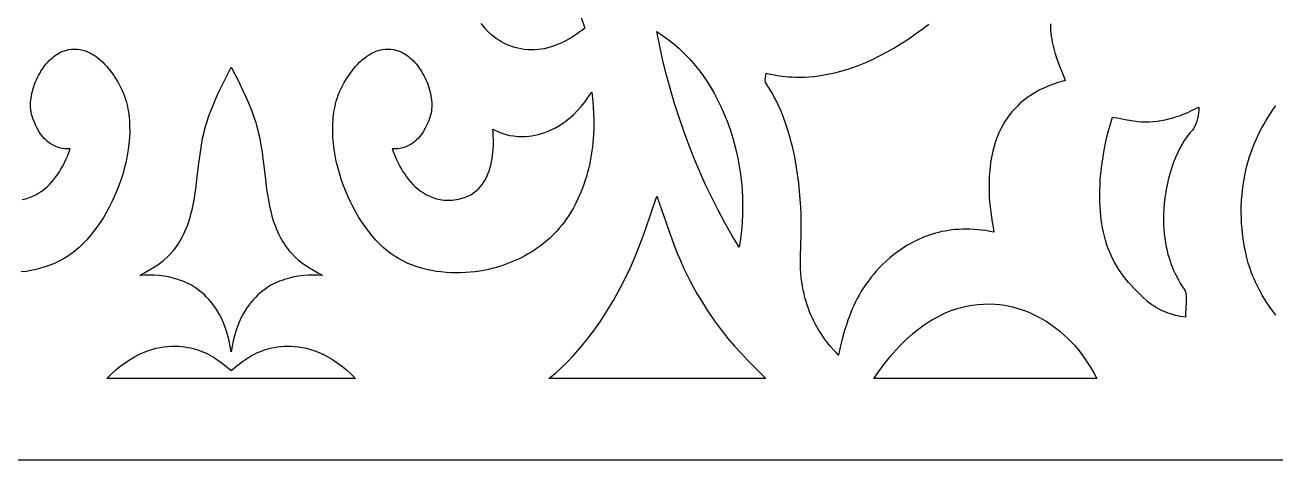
# Model space of a CAD drawing. Extents: x -375 to 375, y -1025 to 1025.
# Drawn here: x -76.7 to 0, y -940 to -913.3 of the extents above; entities that cross this region are included whole.
import ezdxf

# ---------------------------------------------------------------- set-up
doc = ezdxf.new("R2010")
doc.units = 0
doc.layers.add('LAYER_1', color=18, linetype='CONTINUOUS')
doc.layers.add('LAYER_2', color=174, linetype='CONTINUOUS')

msp = doc.modelspace()

# ---------------------------------------------------------------- linework, layer by layer
at = {"layer": 'LAYER_1'}
for points in [[(-42.665, -912.66), (-42.387, -913.51), (-42.561, -913.645), (-42.738, -913.775), (-42.918, -913.901), (-43.101, -914.021), (-43.286, -914.135), (-43.475, -914.242), (-43.665, -914.342), (-43.858, -914.435), (-44.053, -914.52), (-44.25, -914.596), (-44.447, -914.662), (-44.647, -914.719), (-44.847, -914.766), (-45.048, -914.801), (-45.25, -914.825), (-45.452, -914.838), (-45.677, -914.839), (-45.894, -914.828), (-46.102, -914.808), (-46.302, -914.777), (-46.494, -914.738), (-46.678, -914.69), (-46.854, -914.634), (-47.022, -914.572), (-47.183, -914.503), (-47.336, -914.429), (-47.481, -914.35), (-47.619, -914.267), (-47.75, -914.181), (-47.873, -914.092), (-47.99, -914.001), (-48.099, -913.908), (-48.297, -913.723), (-48.469, -913.541), (-48.615, -913.369), (-48.736, -913.212)], [(-13.832, -913.249), (-13.827, -913.442), (-13.816, -913.633), (-13.799, -913.819), (-13.777, -914.002), (-13.749, -914.181), (-13.717, -914.357), (-13.641, -914.695), (-13.554, -915.017), (-13.458, -915.321), (-13.357, -915.606), (-13.257, -915.872), (-13.07, -916.34), (-12.992, -916.54), (-12.93, -916.717), (-13.136, -916.776), (-13.375, -916.848), (-13.643, -916.938), (-13.934, -917.048), (-14.243, -917.182), (-14.403, -917.258), (-14.565, -917.341), (-14.729, -917.432), (-14.895, -917.531), (-15.061, -917.637), (-15.227, -917.752), (-15.393, -917.876), (-15.557, -918.009), (-15.72, -918.151), (-15.879, -918.304), (-16.036, -918.467), (-16.189, -918.64), (-16.337, -918.825), (-16.48, -919.021), (-16.617, -919.229), (-16.748, -919.449), (-16.871, -919.682), (-16.987, -919.928), (-17.095, -920.187), (-17.194, -920.46), (-17.282, -920.747), (-17.361, -921.048), (-17.426, -921.348), (-17.48, -921.652), (-17.522, -921.959), (-17.555, -922.269), (-17.577, -922.582), (-17.591, -922.897), (-17.595, -923.212), (-17.59, -923.529), (-17.577, -923.846), (-17.556, -924.162), (-17.528, -924.478), (-17.493, -924.792), (-17.452, -925.104), (-17.404, -925.414), (-17.351, -925.72), (-17.293, -926.023), (-17.548, -925.973), (-17.8, -925.93), (-18.047, -925.896), (-18.29, -925.87), (-18.529, -925.851), (-18.764, -925.84), (-18.994, -925.837), (-19.22, -925.84), (-19.442, -925.85), (-19.66, -925.866), (-19.874, -925.889), (-20.084, -925.917), (-20.289, -925.952), (-20.491, -925.992), (-20.688, -926.038), (-20.881, -926.088), (-21.071, -926.144), (-21.256, -926.204), (-21.437, -926.268), (-21.614, -926.337), (-21.956, -926.485), (-22.282, -926.648), (-22.592, -926.822), (-22.886, -927.007), (-23.164, -927.199), (-23.426, -927.398), (-23.673, -927.601), (-23.905, -927.807), (-24.121, -928.013), (-24.321, -928.217), (-24.507, -928.419), (-24.677, -928.615), (-24.832, -928.804), (-24.972, -928.985), (-25.208, -929.311), (-25.384, -929.58), (-25.503, -929.775), (-25.563, -929.881), (-25.676, -930.087), (-25.783, -930.299), (-25.884, -930.514), (-25.981, -930.734), (-26.073, -930.957), (-26.16, -931.183), (-26.244, -931.413), (-26.323, -931.645), (-26.469, -932.117), (-26.602, -932.595), (-26.723, -933.078), (-26.834, -933.562), (-26.977, -933.415), (-27.137, -933.242), (-27.311, -933.043), (-27.493, -932.818), (-27.682, -932.567), (-27.874, -932.289), (-28.065, -931.984), (-28.159, -931.821), (-28.251, -931.651), (-28.341, -931.475), (-28.429, -931.292), (-28.514, -931.102), (-28.596, -930.905), (-28.674, -930.701), (-28.748, -930.49), (-28.817, -930.272), (-28.881, -930.047), (-28.939, -929.815), (-28.991, -929.576), (-29.037, -929.33), (-29.076, -929.076), (-29.108, -928.816), (-29.132, -928.548), (-29.148, -928.273), (-29.155, -927.991), (-29.149, -927.481), (-29.13, -926.872), (-29.112, -926.168), (-29.108, -925.781), (-29.11, -925.372), (-29.119, -924.94), (-29.137, -924.486), (-29.166, -924.011), (-29.207, -923.514), (-29.262, -922.997), (-29.334, -922.46), (-29.423, -921.903), (-29.531, -921.326), (-29.591, -921.04), (-29.654, -920.764), (-29.72, -920.5), (-29.787, -920.245), (-29.927, -919.767), (-30.071, -919.329), (-30.218, -918.93), (-30.364, -918.569), (-30.508, -918.244), (-30.647, -917.955), (-30.78, -917.701), (-30.902, -917.48), (-31.11, -917.133), (-31.252, -916.907), (-31.292, -916.836), (-31.309, -916.792), (-31.315, -916.726), (-31.317, -916.659), (-31.307, -916.525), (-31.284, -916.393), (-31.251, -916.265), (-30.995, -916.323), (-30.761, -916.373), (-30.461, -916.425), (-30.096, -916.471), (-29.89, -916.489), (-29.668, -916.503), (-29.432, -916.51), (-29.182, -916.511), (-28.917, -916.504), (-28.638, -916.489), (-28.345, -916.463), (-28.039, -916.426), (-27.72, -916.377), (-27.388, -916.315), (-27.043, -916.238), (-26.687, -916.147), (-26.319, -916.038), (-25.939, -915.913), (-25.548, -915.769), (-25.146, -915.605), (-24.733, -915.421), (-24.31, -915.215), (-23.878, -914.986), (-23.435, -914.734), (-22.983, -914.457), (-22.522, -914.153), (-22.1, -913.861), (-21.689, -913.567), (-21.29, -913.271)], [(-76.87, -924.019), (-76.645, -923.97), (-76.431, -923.904), (-76.227, -923.823), (-76.033, -923.728), (-75.848, -923.62), (-75.673, -923.5), (-75.507, -923.371), (-75.351, -923.234), (-75.203, -923.089), (-75.065, -922.939), (-74.935, -922.785), (-74.814, -922.628), (-74.701, -922.47), (-74.597, -922.312), (-74.501, -922.156), (-74.413, -922.002), (-74.333, -921.853), (-74.196, -921.574), (-74.088, -921.329), (-74.009, -921.13), (-73.933, -920.915), (-74.107, -920.918), (-74.272, -920.908), (-74.43, -920.886), (-74.58, -920.852), (-74.722, -920.808), (-74.857, -920.754), (-74.985, -920.692), (-75.106, -920.621), (-75.219, -920.543), (-75.327, -920.458), (-75.427, -920.368), (-75.521, -920.273), (-75.61, -920.174), (-75.692, -920.072), (-75.768, -919.968), (-75.839, -919.862), (-75.963, -919.649), (-76.068, -919.44), (-76.153, -919.241), (-76.22, -919.059), (-76.27, -918.901), (-76.306, -918.774), (-76.336, -918.635), (-76.353, -918.498), (-76.362, -918.359), (-76.365, -918.219), (-76.361, -918.078), (-76.351, -917.935), (-76.334, -917.793), (-76.311, -917.65), (-76.283, -917.507), (-76.249, -917.365), (-76.21, -917.223), (-76.165, -917.082), (-76.116, -916.943), (-76.062, -916.806), (-76.003, -916.671), (-75.94, -916.537), (-75.873, -916.407), (-75.803, -916.28), (-75.728, -916.155), (-75.65, -916.035), (-75.569, -915.918), (-75.485, -915.806), (-75.398, -915.698), (-75.308, -915.595), (-75.216, -915.497), (-75.122, -915.405), (-75.026, -915.318), (-74.928, -915.238), (-74.829, -915.164), (-74.728, -915.096), (-74.626, -915.036), (-74.523, -914.983), (-74.42, -914.938), (-74.228, -914.872), (-74.04, -914.825), (-73.855, -914.797), (-73.674, -914.787), (-73.496, -914.794), (-73.323, -914.817), (-73.153, -914.854), (-72.988, -914.906), (-72.827, -914.971), (-72.671, -915.047), (-72.518, -915.135), (-72.371, -915.233), (-72.228, -915.34), (-72.09, -915.456), (-71.957, -915.578), (-71.829, -915.707), (-71.706, -915.84), (-71.588, -915.979), (-71.476, -916.12), (-71.369, -916.264), (-71.268, -916.409), (-71.173, -916.554), (-70.999, -916.843), (-70.85, -917.121), (-70.726, -917.381), (-70.628, -917.616), (-70.557, -917.817), (-70.51, -917.978), (-70.467, -918.14), (-70.429, -918.305), (-70.395, -918.472), (-70.366, -918.64), (-70.342, -918.811), (-70.322, -918.982), (-70.306, -919.156), (-70.295, -919.331), (-70.288, -919.507), (-70.286, -919.863), (-70.3, -920.222), (-70.33, -920.584), (-70.375, -920.948), (-70.435, -921.313), (-70.509, -921.678), (-70.596, -922.042), (-70.696, -922.404), (-70.808, -922.763), (-70.933, -923.118), (-71.068, -923.469), (-71.215, -923.814), (-71.372, -924.152), (-71.538, -924.483), (-71.714, -924.805), (-71.899, -925.118), (-72.092, -925.421), (-72.292, -925.712), (-72.5, -925.991), (-72.714, -926.256), (-72.934, -926.508), (-73.16, -926.744), (-73.391, -926.965), (-73.626, -927.169), (-73.865, -927.354), (-74.107, -927.521), (-74.353, -927.668), (-74.625, -927.81), (-74.902, -927.938), (-75.183, -928.052), (-75.469, -928.153), (-75.757, -928.24), (-76.049, -928.315), (-76.343, -928.377), (-76.639, -928.427), (-76.936, -928.466)], [(-0.011, -931.117), (-0.121, -930.973), (-0.372, -930.621), (-0.612, -930.258), (-0.841, -929.882), (-0.95, -929.69), (-1.056, -929.494), (-1.157, -929.296), (-1.254, -929.094), (-1.346, -928.889), (-1.433, -928.681), (-1.515, -928.47), (-1.591, -928.255), (-1.63, -928.14), (-1.697, -927.919), (-1.784, -927.6), (-1.878, -927.191), (-1.925, -926.955), (-1.971, -926.699), (-2.013, -926.425), (-2.051, -926.133), (-2.083, -925.824), (-2.108, -925.499), (-2.124, -925.16), (-2.131, -924.807), (-2.127, -924.441), (-2.111, -924.064), (-2.081, -923.675), (-2.037, -923.277), (-1.976, -922.869), (-1.897, -922.454), (-1.851, -922.244), (-1.8, -922.032), (-1.744, -921.819), (-1.683, -921.604), (-1.616, -921.388), (-1.544, -921.171), (-1.466, -920.953), (-1.382, -920.734), (-1.293, -920.514), (-1.197, -920.293), (-1.095, -920.073), (-0.986, -919.851), (-0.871, -919.63), (-0.749, -919.408), (-0.62, -919.186), (-0.483, -918.964), (-0.34, -918.743), (-0.189, -918.522), (-0.03, -918.301), (-0.011, -918.277)]]:
    msp.add_lwpolyline(points, dxfattribs=at)
for points in [[(-33.359, -926.197), (-33.787, -925.447), (-34.198, -924.683), (-34.593, -923.906), (-34.971, -923.116), (-35.332, -922.313), (-35.676, -921.499), (-36.003, -920.674), (-36.311, -919.837), (-36.603, -918.991), (-36.876, -918.134), (-37.131, -917.267), (-37.368, -916.392), (-37.587, -915.508), (-37.786, -914.615), (-37.968, -913.715), (-37.61, -913.949), (-37.263, -914.2), (-36.927, -914.468), (-36.602, -914.752), (-36.289, -915.052), (-35.987, -915.366), (-35.697, -915.695), (-35.419, -916.038), (-35.153, -916.395), (-34.899, -916.764), (-34.658, -917.145), (-34.43, -917.537), (-34.215, -917.941), (-34.014, -918.355), (-33.826, -918.779), (-33.651, -919.212), (-33.491, -919.654), (-33.345, -920.104), (-33.213, -920.562), (-33.096, -921.027), (-32.994, -921.498), (-32.907, -921.974), (-32.835, -922.456), (-32.779, -922.943), (-32.738, -923.433), (-32.714, -923.928), (-32.705, -924.425), (-32.713, -924.924), (-32.738, -925.425), (-32.78, -925.928), (-32.838, -926.431), (-32.914, -926.934)], [(-50.592, -928.51), (-50.891, -928.493), (-51.19, -928.466), (-51.487, -928.427), (-51.783, -928.377), (-52.077, -928.315), (-52.368, -928.24), (-52.657, -928.153), (-52.942, -928.052), (-53.224, -927.938), (-53.501, -927.81), (-53.773, -927.668), (-54.018, -927.521), (-54.261, -927.354), (-54.5, -927.169), (-54.735, -926.965), (-54.966, -926.744), (-55.191, -926.508), (-55.412, -926.256), (-55.626, -925.991), (-55.833, -925.712), (-56.034, -925.421), (-56.227, -925.118), (-56.411, -924.805), (-56.587, -924.483), (-56.754, -924.152), (-56.911, -923.814), (-57.057, -923.469), (-57.193, -923.118), (-57.317, -922.763), (-57.43, -922.404), (-57.53, -922.042), (-57.617, -921.678), (-57.691, -921.313), (-57.75, -920.948), (-57.795, -920.584), (-57.825, -920.222), (-57.839, -919.863), (-57.838, -919.507), (-57.831, -919.331), (-57.819, -919.156), (-57.804, -918.982), (-57.784, -918.811), (-57.759, -918.64), (-57.73, -918.472), (-57.697, -918.305), (-57.659, -918.14), (-57.616, -917.978), (-57.568, -917.817), (-57.497, -917.616), (-57.399, -917.381), (-57.275, -917.121), (-57.126, -916.843), (-56.953, -916.554), (-56.858, -916.409), (-56.756, -916.264), (-56.65, -916.12), (-56.537, -915.979), (-56.42, -915.84), (-56.297, -915.707), (-56.169, -915.578), (-56.036, -915.456), (-55.898, -915.34), (-55.755, -915.233), (-55.607, -915.135), (-55.455, -915.047), (-55.298, -914.971), (-55.137, -914.906), (-54.972, -914.854), (-54.803, -914.817), (-54.629, -914.794), (-54.452, -914.787), (-54.271, -914.797), (-54.086, -914.825), (-53.897, -914.872), (-53.706, -914.938), (-53.602, -914.983), (-53.499, -915.036), (-53.397, -915.096), (-53.297, -915.164), (-53.197, -915.238), (-53.099, -915.318), (-53.003, -915.405), (-52.909, -915.497), (-52.817, -915.595), (-52.728, -915.698), (-52.641, -915.806), (-52.556, -915.918), (-52.475, -916.035), (-52.397, -916.155), (-52.323, -916.28), (-52.252, -916.407), (-52.185, -916.537), (-52.122, -916.671), (-52.064, -916.806), (-52.01, -916.943), (-51.96, -917.082), (-51.916, -917.223), (-51.876, -917.365), (-51.842, -917.507), (-51.814, -917.65), (-51.791, -917.793), (-51.775, -917.935), (-51.764, -918.078), (-51.76, -918.219), (-51.763, -918.359), (-51.773, -918.498), (-51.789, -918.635), (-51.82, -918.774), (-51.855, -918.901), (-51.906, -919.059), (-51.973, -919.241), (-52.058, -919.44), (-52.162, -919.649), (-52.287, -919.862), (-52.358, -919.968), (-52.434, -920.072), (-52.516, -920.174), (-52.604, -920.273), (-52.698, -920.368), (-52.799, -920.458), (-52.906, -920.543), (-53.02, -920.621), (-53.141, -920.692), (-53.268, -920.754), (-53.403, -920.808), (-53.546, -920.852), (-53.696, -920.886), (-53.853, -920.908), (-54.019, -920.918), (-54.192, -920.915), (-54.116, -921.13), (-54.037, -921.329), (-53.93, -921.574), (-53.793, -921.853), (-53.713, -922.002), (-53.625, -922.156), (-53.529, -922.312), (-53.424, -922.47), (-53.312, -922.628), (-53.191, -922.785), (-53.061, -922.939), (-52.922, -923.089), (-52.775, -923.234), (-52.618, -923.371), (-52.453, -923.5), (-52.277, -923.62), (-52.093, -923.728), (-51.898, -923.823), (-51.694, -923.904), (-51.48, -923.97), (-51.256, -924.019), (-51.021, -924.05), (-50.776, -924.061), (-50.65, -924.059), (-50.521, -924.051), (-50.389, -924.038), (-50.255, -924.018), (-50.118, -923.993), (-49.978, -923.962), (-49.761, -923.898), (-49.56, -923.819), (-49.374, -923.725), (-49.203, -923.617), (-49.046, -923.497), (-48.903, -923.365), (-48.773, -923.223), (-48.656, -923.073), (-48.55, -922.914), (-48.456, -922.748), (-48.372, -922.577), (-48.298, -922.402), (-48.234, -922.223), (-48.178, -922.042), (-48.131, -921.86), (-48.092, -921.678), (-48.059, -921.497), (-48.033, -921.319), (-48.013, -921.144), (-47.999, -920.974), (-47.983, -920.652), (-47.982, -920.363), (-47.99, -920.115), (-48.003, -919.918), (-48.023, -919.713), (-47.682, -919.86), (-47.511, -919.931), (-47.338, -919.991), (-47.148, -920.045), (-46.97, -920.083), (-46.743, -920.119), (-46.472, -920.144), (-46.321, -920.15), (-46.161, -920.151), (-45.993, -920.144), (-45.816, -920.13), (-45.632, -920.108), (-45.441, -920.075), (-45.244, -920.032), (-45.042, -919.978), (-44.834, -919.91), (-44.622, -919.829), (-44.406, -919.733), (-44.187, -919.622), (-43.965, -919.494), (-43.741, -919.348), (-43.515, -919.184), (-43.289, -919), (-43.063, -918.795), (-42.837, -918.568), (-42.611, -918.319), (-42.388, -918.046), (-42.166, -917.749), (-41.948, -917.426), (-41.888, -918.017), (-41.861, -918.366), (-41.841, -918.748), (-41.83, -919.158), (-41.832, -919.595), (-41.85, -920.055), (-41.865, -920.293), (-41.886, -920.536), (-41.912, -920.784), (-41.945, -921.036), (-41.983, -921.291), (-42.028, -921.55), (-42.081, -921.812), (-42.141, -922.077), (-42.208, -922.344), (-42.284, -922.614), (-42.369, -922.885), (-42.463, -923.157), (-42.566, -923.431), (-42.679, -923.705), (-42.802, -923.979), (-42.936, -924.254), (-43.081, -924.528), (-43.237, -924.801), (-43.364, -925.006), (-43.496, -925.204), (-43.634, -925.396), (-43.778, -925.582), (-43.927, -925.763), (-44.082, -925.937), (-44.241, -926.105), (-44.405, -926.268), (-44.573, -926.424), (-44.745, -926.575), (-44.921, -926.72), (-45.101, -926.859), (-45.285, -926.992), (-45.471, -927.119), (-45.661, -927.241), (-45.853, -927.357), (-46.048, -927.467), (-46.245, -927.571), (-46.444, -927.67), (-46.645, -927.763), (-46.847, -927.851), (-47.051, -927.933), (-47.256, -928.009), (-47.462, -928.08), (-47.668, -928.145), (-47.874, -928.205), (-48.081, -928.259), (-48.288, -928.307), (-48.494, -928.351), (-48.7, -928.388), (-49.108, -928.448), (-49.402, -928.478), (-49.698, -928.501), (-49.995, -928.513), (-50.294, -928.517)], [(-64.119, -933.02), (-64.186, -932.691), (-64.263, -932.381), (-64.35, -932.088), (-64.446, -931.811), (-64.549, -931.551), (-64.66, -931.307), (-64.777, -931.079), (-64.9, -930.865), (-65.027, -930.666), (-65.158, -930.48), (-65.293, -930.308), (-65.429, -930.149), (-65.567, -930.003), (-65.705, -929.868), (-65.843, -929.745), (-65.98, -929.633), (-66.115, -929.531), (-66.248, -929.439), (-66.377, -929.357), (-66.501, -929.284), (-66.62, -929.219), (-66.839, -929.113), (-67.028, -929.034), (-67.178, -928.981), (-67.342, -928.929), (-67.481, -928.88), (-67.623, -928.837), (-67.765, -928.799), (-67.908, -928.766), (-68.197, -928.715), (-68.488, -928.681), (-68.78, -928.663), (-69.073, -928.659), (-69.365, -928.665), (-69.656, -928.68), (-69.542, -928.608), (-69.411, -928.532), (-69.106, -928.361), (-68.756, -928.152), (-68.57, -928.028), (-68.379, -927.889), (-68.185, -927.733), (-67.989, -927.557), (-67.794, -927.36), (-67.602, -927.14), (-67.508, -927.021), (-67.415, -926.895), (-67.324, -926.763), (-67.234, -926.623), (-67.147, -926.476), (-67.062, -926.322), (-66.98, -926.159), (-66.901, -925.989), (-66.823, -925.805), (-66.75, -925.619), (-66.683, -925.429), (-66.622, -925.237), (-66.565, -925.043), (-66.513, -924.846), (-66.464, -924.647), (-66.42, -924.447), (-66.342, -924.04), (-66.274, -923.628), (-66.216, -923.212), (-66.163, -922.792), (-66.063, -921.949), (-66.011, -921.528), (-65.953, -921.109), (-65.888, -920.693), (-65.812, -920.283), (-65.722, -919.878), (-65.672, -919.678), (-65.617, -919.481), (-65.544, -919.243), (-65.467, -919.007), (-65.385, -918.774), (-65.299, -918.543), (-65.116, -918.088), (-64.921, -917.641), (-64.715, -917.2), (-64.501, -916.765), (-64.063, -915.905), (-63.624, -916.765), (-63.411, -917.2), (-63.205, -917.641), (-63.009, -918.088), (-62.826, -918.543), (-62.74, -918.774), (-62.659, -919.007), (-62.581, -919.243), (-62.509, -919.481), (-62.454, -919.678), (-62.403, -919.878), (-62.314, -920.283), (-62.238, -920.693), (-62.172, -921.109), (-62.115, -921.528), (-62.063, -921.949), (-61.963, -922.792), (-61.91, -923.212), (-61.851, -923.628), (-61.784, -924.04), (-61.705, -924.447), (-61.661, -924.647), (-61.613, -924.846), (-61.561, -925.043), (-61.504, -925.237), (-61.442, -925.429), (-61.375, -925.619), (-61.303, -925.805), (-61.225, -925.989), (-61.145, -926.159), (-61.063, -926.322), (-60.978, -926.476), (-60.891, -926.623), (-60.802, -926.763), (-60.71, -926.895), (-60.617, -927.021), (-60.523, -927.14), (-60.331, -927.36), (-60.136, -927.557), (-59.941, -927.733), (-59.746, -927.889), (-59.555, -928.028), (-59.369, -928.152), (-59.02, -928.361), (-58.715, -928.532), (-58.583, -928.608), (-58.469, -928.68), (-58.76, -928.665), (-59.053, -928.659), (-59.345, -928.663), (-59.638, -928.681), (-59.929, -928.715), (-60.218, -928.766), (-60.361, -928.799), (-60.503, -928.837), (-60.644, -928.88), (-60.784, -928.929), (-60.947, -928.981), (-61.098, -929.034), (-61.286, -929.113), (-61.506, -929.219), (-61.625, -929.284), (-61.749, -929.357), (-61.878, -929.439), (-62.01, -929.531), (-62.145, -929.633), (-62.282, -929.745), (-62.42, -929.868), (-62.559, -930.003), (-62.696, -930.149), (-62.833, -930.308), (-62.967, -930.48), (-63.098, -930.666), (-63.226, -930.865), (-63.348, -931.079), (-63.465, -931.307), (-63.576, -931.551), (-63.68, -931.811), (-63.776, -932.088), (-63.862, -932.381), (-63.94, -932.691), (-64.006, -933.02), (-64.062, -933.366), (-64.063, -933.365), (-64.064, -933.366)], [(-5.848, -931.191), (-6.155, -931.126), (-6.46, -931.041), (-6.611, -930.991), (-6.76, -930.935), (-6.908, -930.874), (-7.054, -930.807), (-7.198, -930.733), (-7.34, -930.654), (-7.478, -930.568), (-7.614, -930.475), (-7.746, -930.375), (-7.875, -930.269), (-8.219, -929.959), (-8.558, -929.631), (-8.723, -929.46), (-8.886, -929.283), (-9.045, -929.102), (-9.2, -928.916), (-9.349, -928.724), (-9.494, -928.526), (-9.632, -928.323), (-9.764, -928.113), (-9.889, -927.898), (-10.006, -927.677), (-10.115, -927.449), (-10.214, -927.214), (-10.303, -926.983), (-10.383, -926.746), (-10.456, -926.506), (-10.521, -926.262), (-10.579, -926.014), (-10.63, -925.763), (-10.674, -925.509), (-10.711, -925.253), (-10.742, -924.994), (-10.766, -924.732), (-10.784, -924.469), (-10.796, -924.204), (-10.802, -923.937), (-10.802, -923.67), (-10.797, -923.401), (-10.787, -923.132), (-10.771, -922.863), (-10.75, -922.594), (-10.725, -922.324), (-10.694, -922.056), (-10.659, -921.788), (-10.62, -921.521), (-10.577, -921.255), (-10.529, -920.991), (-10.423, -920.469), (-10.303, -919.957), (-10.171, -919.456), (-10.027, -918.969), (-9.64, -919.038), (-9.253, -919.11), (-8.866, -919.177), (-8.478, -919.229), (-8.24, -919.248), (-8.001, -919.255), (-7.761, -919.251), (-7.522, -919.236), (-7.282, -919.21), (-7.043, -919.174), (-6.804, -919.129), (-6.566, -919.074), (-6.329, -919.01), (-6.094, -918.937), (-5.86, -918.856), (-5.628, -918.768), (-5.399, -918.672), (-5.172, -918.569), (-4.947, -918.46), (-4.726, -918.345), (-4.733, -918.519), (-4.749, -918.695), (-4.774, -918.87), (-4.809, -919.042), (-4.853, -919.21), (-4.908, -919.372), (-4.973, -919.525), (-5.05, -919.669), (-5.124, -919.757), (-5.28, -919.938), (-5.382, -920.067), (-5.496, -920.223), (-5.62, -920.407), (-5.752, -920.62), (-5.889, -920.865), (-6.027, -921.142), (-6.165, -921.452), (-6.3, -921.796), (-6.365, -921.982), (-6.429, -922.177), (-6.491, -922.381), (-6.55, -922.594), (-6.606, -922.817), (-6.659, -923.05), (-6.709, -923.293), (-6.755, -923.546), (-6.811, -923.907), (-6.853, -924.257), (-6.882, -924.597), (-6.898, -924.925), (-6.903, -925.242), (-6.897, -925.548), (-6.882, -925.843), (-6.857, -926.127), (-6.824, -926.4), (-6.783, -926.663), (-6.735, -926.914), (-6.682, -927.154), (-6.623, -927.383), (-6.559, -927.602), (-6.492, -927.809), (-6.422, -928.006), (-6.35, -928.192), (-6.276, -928.366), (-6.202, -928.53), (-6.128, -928.683), (-5.984, -928.957), (-5.85, -929.188), (-5.733, -929.375), (-5.638, -929.519), (-5.572, -929.62), (-5.542, -929.679), (-5.529, -929.732), (-5.519, -929.792), (-5.508, -929.929), (-5.507, -930.091), (-5.512, -930.276), (-5.531, -930.714), (-5.538, -930.966), (-5.542, -931.238)], [(-44.474, -934.911), (-44.16, -934.648), (-43.82, -934.341), (-43.458, -933.99), (-43.078, -933.592), (-42.682, -933.146), (-42.275, -932.653), (-41.86, -932.111), (-41.441, -931.518), (-41.02, -930.873), (-40.602, -930.176), (-40.189, -929.426), (-39.786, -928.621), (-39.588, -928.197), (-39.395, -927.76), (-39.205, -927.308), (-39.02, -926.843), (-38.84, -926.362), (-38.665, -925.868), (-37.957, -923.806), (-37.249, -925.868), (-37.074, -926.368), (-36.894, -926.851), (-36.708, -927.318), (-36.517, -927.768), (-36.321, -928.202), (-36.122, -928.62), (-35.92, -929.023), (-35.714, -929.41), (-35.506, -929.783), (-35.296, -930.142), (-34.872, -930.818), (-34.446, -931.44), (-34.022, -932.012), (-33.603, -932.537), (-33.194, -933.018), (-32.799, -933.456), (-32.421, -933.856), (-31.733, -934.551), (-31.286, -935), (-44.59, -935)], [(-24.451, -934.705), (-24.213, -934.374), (-23.941, -934.015), (-23.633, -933.635), (-23.467, -933.44), (-23.291, -933.243), (-23.107, -933.045), (-22.914, -932.847), (-22.713, -932.65), (-22.502, -932.455), (-22.283, -932.263), (-22.055, -932.076), (-21.819, -931.893), (-21.573, -931.716), (-21.319, -931.546), (-21.056, -931.384), (-20.784, -931.231), (-20.503, -931.088), (-20.214, -930.957), (-19.915, -930.837), (-19.608, -930.731), (-19.292, -930.638), (-18.967, -930.561), (-18.633, -930.5), (-18.29, -930.456), (-17.939, -930.43), (-17.578, -930.423), (-17.209, -930.436), (-16.943, -930.46), (-16.642, -930.504), (-16.309, -930.57), (-16.132, -930.613), (-15.949, -930.663), (-15.76, -930.72), (-15.565, -930.785), (-15.366, -930.858), (-15.163, -930.939), (-14.956, -931.029), (-14.745, -931.129), (-14.532, -931.239), (-14.316, -931.359), (-14.099, -931.489), (-13.881, -931.631), (-13.662, -931.784), (-13.443, -931.948), (-13.225, -932.126), (-13.007, -932.315), (-12.791, -932.518), (-12.576, -932.734), (-12.364, -932.965), (-12.156, -933.209), (-11.95, -933.468), (-11.749, -933.743), (-11.552, -934.033), (-11.36, -934.339), (-11.174, -934.661), (-10.994, -935), (-24.654, -935)], [(-71.685, -934.998), (-71.541, -934.851), (-71.398, -934.712), (-71.112, -934.453), (-70.828, -934.22), (-70.546, -934.011), (-70.266, -933.826), (-69.99, -933.664), (-69.718, -933.522), (-69.449, -933.401), (-69.186, -933.299), (-68.927, -933.214), (-68.674, -933.146), (-68.427, -933.094), (-68.186, -933.056), (-67.952, -933.031), (-67.726, -933.018), (-67.508, -933.015), (-67.298, -933.023), (-67.097, -933.039), (-66.905, -933.062), (-66.724, -933.091), (-66.552, -933.126), (-66.392, -933.164), (-66.104, -933.248), (-65.866, -933.334), (-65.681, -933.411), (-65.484, -933.507), (-65.298, -933.606), (-65.115, -933.716), (-64.936, -933.835), (-64.759, -933.962), (-64.41, -934.231), (-64.063, -934.511), (-63.715, -934.231), (-63.366, -933.962), (-63.189, -933.835), (-63.01, -933.716), (-62.828, -933.606), (-62.642, -933.507), (-62.445, -933.411), (-62.259, -933.334), (-62.021, -933.248), (-61.734, -933.164), (-61.573, -933.126), (-61.402, -933.091), (-61.22, -933.062), (-61.028, -933.039), (-60.828, -933.023), (-60.618, -933.015), (-60.399, -933.018), (-60.173, -933.031), (-59.94, -933.056), (-59.699, -933.094), (-59.452, -933.146), (-59.199, -933.214), (-58.94, -933.299), (-58.676, -933.401), (-58.408, -933.522), (-58.135, -933.664), (-57.859, -933.826), (-57.58, -934.011), (-57.298, -934.22), (-57.014, -934.453), (-56.728, -934.712), (-56.584, -934.851), (-56.44, -934.998), (-64.063, -934.998)]]:
    msp.add_lwpolyline(points, close=True, dxfattribs=at)
at = {"layer": 'LAYER_2'}
msp.add_lwpolyline([(-270, 940), (-270, -940), (270, -940), (270, 940)], close=True, dxfattribs=at)

doc.saveas('drawing.dxf')
